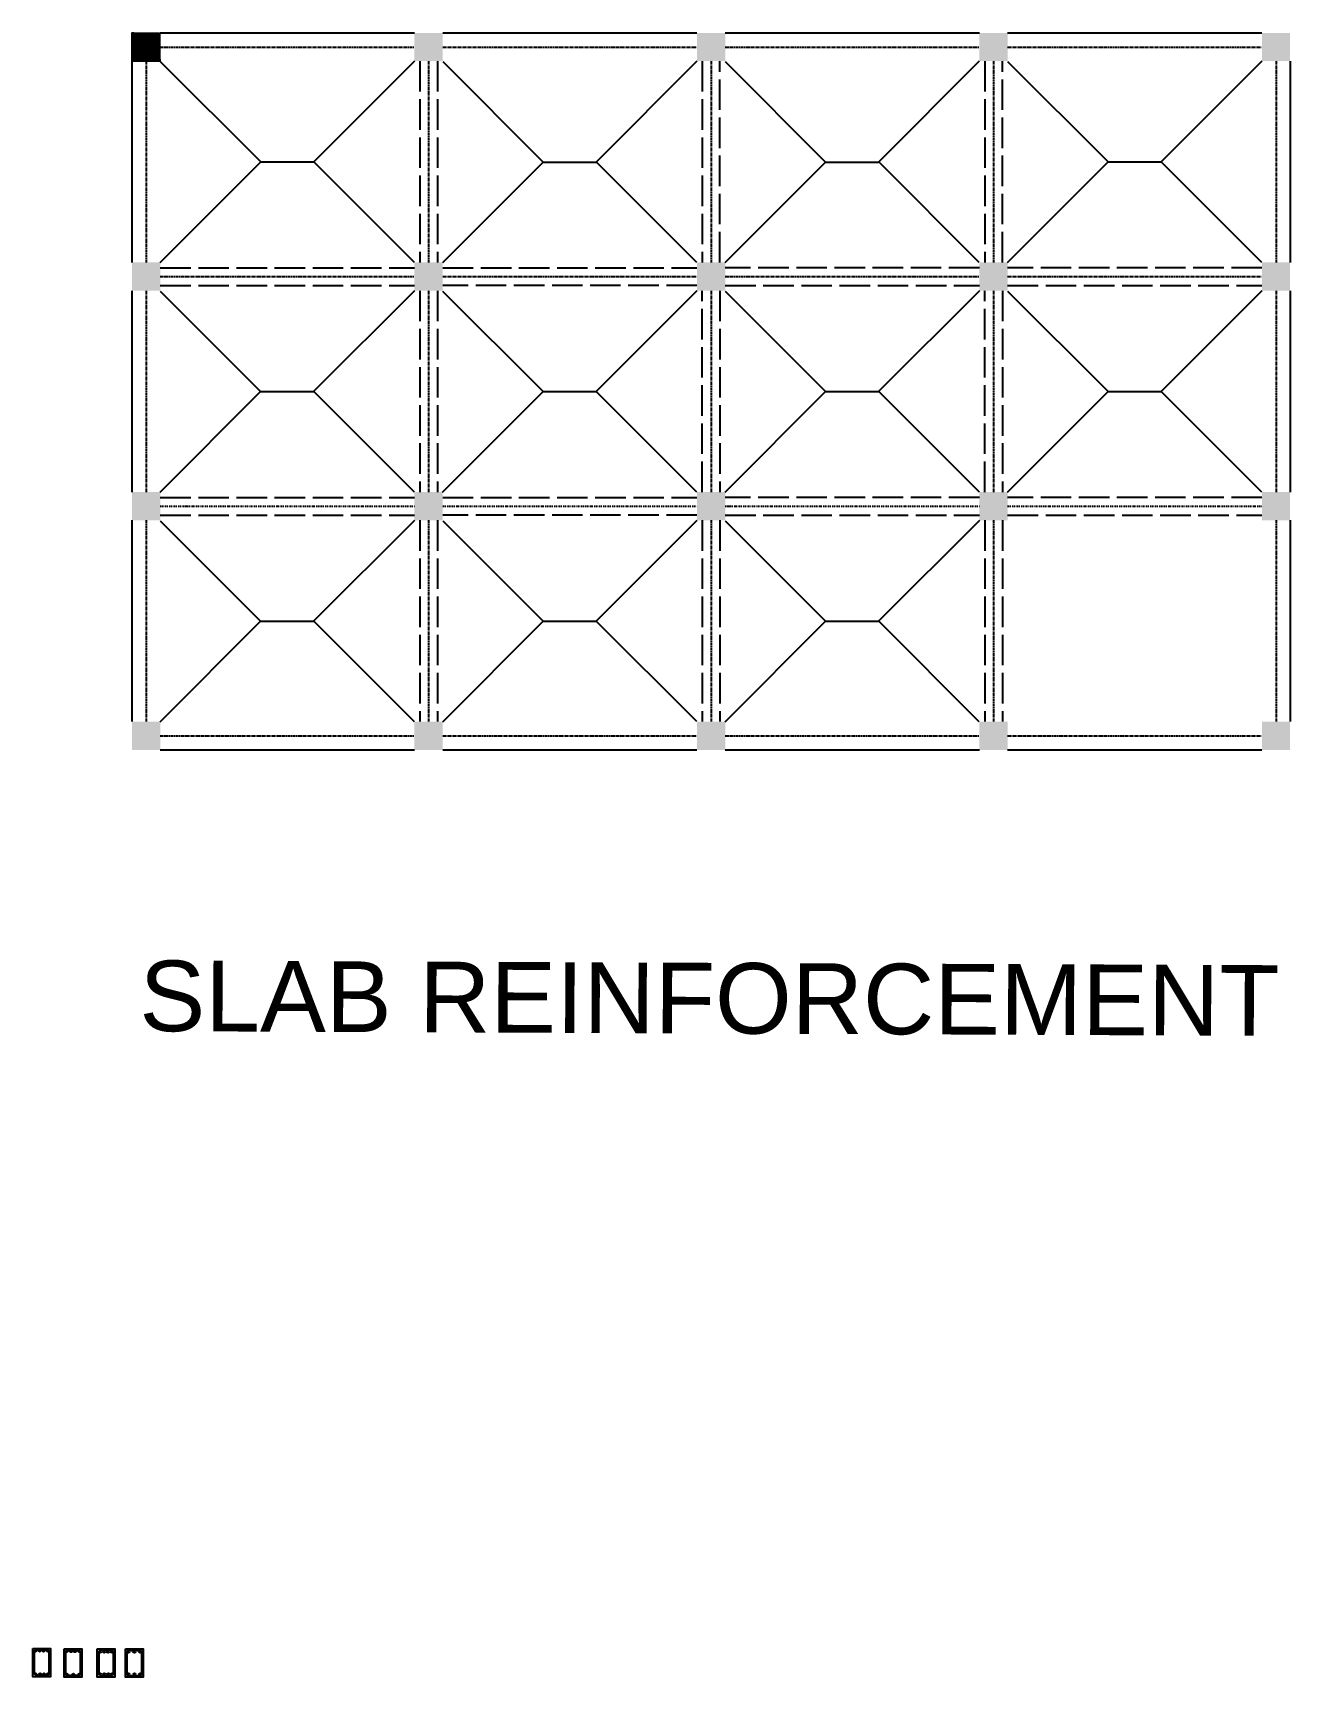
# Model space of a CAD drawing. Header units: inches. Extents: x -3102 to 105348, y -51805 to 114594.
# Drawn here: x 62762 to 80565, y 91319 to 114594 of the extents above; entities that cross this region are included whole.
import ezdxf

# ---------------------------------------------------------------- set-up
doc = ezdxf.new("R2010")
doc.units = ezdxf.units.IN
doc.header["$LTSCALE"] = 36
doc.header["$MEASUREMENT"] = 0
for name, pattern in [('ACAD_ISO02W100', [15, 12, -3]), ('BORDER', [1.75, 0.5, -0.25, 0.5, -0.25, 0, -0.25]), ('CENTER', [2, 1.25, -0.25, 0.25, -0.25])]:
    doc.linetypes.add(name, pattern=pattern)
doc.layers.get('0').update_dxf_attribs({"linetype": 'CENTER'})
for name, color, linetype in [('beam', 120, 'ACAD_ISO02W100'), ('dim', 51, 'Continuous'), ('row', 120, 'Continuous')]:
    doc.layers.add(name, color=color, linetype=linetype)
doc.styles.get("Standard").update_dxf_attribs({"font": 'arial.ttf', "height": 1})

msp = doc.modelspace()

# ---------------------------------------------------------------- hatches: boundary and pattern name
at = {"layer": 'dim', "lineweight": -3, "true_color": 0xcd2027}
h = msp.add_hatch(color=242, dxfattribs=at)
h.dxf.hatch_style = 1
h.paths.add_polyline_path([(64365, 114593.763), (64165, 114593.763), (64165, 114393.763), (64365, 114393.763)])
h.paths.add_polyline_path([(64565, 114593.763), (64365, 114593.763), (64365, 114393.763), (64565, 114393.763)])
h.paths.add_polyline_path([(64565, 114393.763), (64365, 114393.763), (64365, 114193.763), (64565, 114193.763)])
h.paths.add_polyline_path([(64365, 114393.763), (64165, 114393.763), (64165, 114193.763), (64365, 114193.763)])
at = {"layer": 'dim', "lineweight": -3}
h = msp.add_hatch(color=5, dxfattribs=at)
h.dxf.hatch_style = 1
h.paths.add_polyline_path([(64165, 114593.763), (64165, 114193.763), (64565, 114193.763), (64565, 114593.763)])
h.paths.add_polyline_path([(68565, 114593.763), (68165, 114593.763), (68165, 114193.763), (68565, 114193.763)])
h.paths.add_polyline_path([(72565, 114593.763), (72165, 114593.763), (72165, 114193.763), (72565, 114193.763)])
h.paths.add_polyline_path([(76165, 114593.763), (76165, 114193.763), (76565, 114193.763), (76565, 114593.763)])
h.paths.add_polyline_path([(80165, 114593.763), (80165, 114193.763), (80565, 114193.763), (80565, 114593.763)])
h.paths.add_polyline_path([(80565, 110943.763), (80565, 111343.763), (80165, 111343.763), (80165, 110943.763)])
h.paths.add_polyline_path([(76165, 110943.763), (76565, 110943.763), (76565, 111343.763), (76165, 111343.763)])
h.paths.add_polyline_path([(72165, 110943.763), (72565, 110943.763), (72565, 111343.763), (72165, 111343.763)])
h.paths.add_polyline_path([(68165, 110943.763), (68565, 110943.763), (68565, 111343.763), (68165, 111343.763)])
h.paths.add_polyline_path([(64165, 110943.763), (64565, 110943.763), (64565, 111343.763), (64165, 111343.763)])
h.paths.add_polyline_path([(64565, 108093.763), (64165, 108093.763), (64165, 107693.763), (64565, 107693.763)])
h.paths.add_polyline_path([(68565, 107693.763), (68565, 108093.763), (68165, 108093.763), (68165, 107693.763)])
h.paths.add_polyline_path([(72165, 108093.763), (72165, 107693.763), (72565, 107693.763), (72565, 108093.763)])
h.paths.add_polyline_path([(76565, 108093.763), (76165, 108093.763), (76165, 107693.763), (76565, 107693.763)])
h.paths.add_polyline_path([(80565, 107693.763), (80565, 108093.763), (80165, 108093.763), (80165, 107693.763)])
h.paths.add_polyline_path([(80165, 104843.763), (80165, 104443.763), (80565, 104443.763), (80565, 104843.763)])
h.paths.add_polyline_path([(76565, 104443.763), (76565, 104843.763), (76165, 104843.763), (76165, 104443.763)])
h.paths.add_polyline_path([(72165, 104843.763), (72165, 104443.763), (72565, 104443.763), (72565, 104843.763)])
h.paths.add_polyline_path([(68165, 104443.763), (68565, 104443.763), (68565, 104843.763), (68165, 104843.763)])
h.paths.add_polyline_path([(64165, 104443.763), (64565, 104443.763), (64565, 104843.763), (64165, 104843.763)])
at = {"layer": 'dim', "lineweight": -3, "true_color": 0xed1f24}
h = msp.add_hatch(dxfattribs=at)
h.set_pattern_fill('ANSI31', color=240)
h.set_pattern_definition([(45, (47806.5, 92584.76251), (-0.08838834765, 0.08838834765), [])])
h.paths.add_polyline_path([(64165, 114593.763), (64165, 114193.763), (64565, 114193.763), (64565, 114593.763)])
at = {"layer": 'dim', "linetype": 'CENTER', "lineweight": -3, "ltscale": 30, "true_color": 0xed1f24}
h = msp.add_hatch(color=240, dxfattribs=at)
h.dxf.hatch_style = 1
h.paths.add_polyline_path([(64165, 114193.763), (64565, 114193.763), (64565, 114593.763), (64165, 114593.763)])
at = {"layer": 'dim', "lineweight": -3}
h = msp.add_hatch(color=1, dxfattribs=at)
h.dxf.hatch_style = 1
h.paths.add_polyline_path([(72165, 114193.763), (72565, 114193.763), (72565, 114593.763), (72165, 114593.763)])
h.paths.add_polyline_path([(76165, 114193.763), (76565, 114193.763), (76565, 114593.763), (76165, 114593.763)])
h.paths.add_polyline_path([(80565, 114193.763), (80565, 114593.763), (80165, 114593.763), (80165, 114193.763)])
h.paths.add_polyline_path([(80565, 110943.763), (80565, 111343.763), (80165, 111343.763), (80165, 110943.763)])
h.paths.add_polyline_path([(80565, 107693.763), (80565, 108093.763), (80165, 108093.763), (80165, 107693.763)])
h.paths.add_polyline_path([(80565, 104443.763), (80565, 104843.763), (80165, 104843.763), (80165, 104443.763)])
h.paths.add_polyline_path([(76165, 104443.763), (76565, 104443.763), (76565, 104843.763), (76165, 104843.763)])
h.paths.add_polyline_path([(76165, 107693.763), (76565, 107693.763), (76565, 108093.763), (76165, 108093.763)])
h.paths.add_polyline_path([(76165, 111343.763), (76165, 110943.763), (76565, 110943.763), (76565, 111343.763)])
h.paths.add_polyline_path([(72165, 110943.763), (72565, 110943.763), (72565, 111343.763), (72165, 111343.763)])
h.paths.add_polyline_path([(72165, 107693.763), (72565, 107693.763), (72565, 108093.763), (72165, 108093.763)])
h.paths.add_polyline_path([(72565, 104843.763), (72165, 104843.763), (72165, 104443.763), (72565, 104443.763)])
h.paths.add_polyline_path([(68165, 107693.763), (68565, 107693.763), (68565, 108093.763), (68165, 108093.763)])
h.paths.add_polyline_path([(68565, 111343.763), (68165, 111343.763), (68165, 110943.763), (68565, 110943.763)])
h.paths.add_polyline_path([(64165, 110943.763), (64565, 110943.763), (64565, 111343.763), (64165, 111343.763)])
h.paths.add_polyline_path([(64165, 108093.763), (64165, 107693.763), (64565, 107693.763), (64565, 108093.763)])
h.paths.add_polyline_path([(64565, 104443.763), (64565, 104843.763), (64165, 104843.763), (64165, 104443.763)])
h.paths.add_polyline_path([(68565, 104443.763), (68565, 104843.763), (68165, 104843.763), (68165, 104443.763)])
h = msp.add_hatch(color=1, dxfattribs=at)
h.dxf.hatch_style = 1
h.paths.add_polyline_path([(68165, 114193.763), (68565, 114193.763), (68565, 114593.763), (68165, 114593.763)])

# ---------------------------------------------------------------- linework, layer by layer
at = {"lineweight": -3}
for p, q in [((64565, 114393.763), (68165, 114393.763)), ((68565, 114393.763), (72165, 114393.763)), ((72565, 114393.763), (76165, 114393.763)), ((76565, 114393.763), (80165, 114393.763)), ((64365, 114193.763), (64365, 111343.763)), ((68365, 114193.763), (68365, 111343.763)), ((72365, 114193.763), (72365, 111343.763)), ((76365, 114193.763), (76365, 111343.763)), ((80365, 114193.763), (80365, 111343.763)), ((64565, 111143.763), (68165, 111143.763)), ((68565, 111143.763), (72165, 111143.763)), ((72565, 111143.763), (76165, 111143.763)), ((76565, 111143.763), (80165, 111143.763)), ((64365, 110943.763), (64365, 108093.763)), ((68365, 110943.763), (68365, 108093.763)), ((72365, 110943.763), (72365, 108093.763)), ((76365, 110943.763), (76365, 108093.763)), ((80365, 110943.763), (80365, 108093.763)), ((64365, 107693.763), (64365, 104843.763)), ((68365, 107693.763), (68365, 104843.763)), ((72365, 107693.763), (72365, 104843.763)), ((76365, 107693.763), (76365, 104843.763)), ((80365, 107693.763), (80365, 104843.763)), ((64565, 104643.763), (68165, 104643.763)), ((68565, 104643.763), (72165, 104643.763)), ((72565, 104643.763), (76165, 104643.763)), ((76565, 104643.763), (80165, 104643.763))]:
    msp.add_line(p, q, dxfattribs=at)
at = {"linetype": 'BORDER', "lineweight": -3}
for p, q in [((64565, 107893.763), (68165, 107893.763)), ((68565, 107893.763), (72165, 107893.763)), ((72565, 107893.763), (76165, 107893.763)), ((76565, 107893.763), (80165, 107893.763))]:
    msp.add_line(p, q, dxfattribs=at)
at = {"linetype": 'Continuous'}
for p, q in [((62798.5, 91349.887), (62863.853, 91349.887)), ((62863.853, 91349.887), (62977.483, 91349.887)), ((63241.918, 91344.759), (63307.272, 91344.759)), ((63307.272, 91344.759), (63420.902, 91344.759)), ((63710.472, 91344.661), (63775.826, 91344.661)), ((63775.826, 91344.661), (63889.456, 91344.661)), ((64110.058, 91343.637), (64175.411, 91343.637)), ((64175.411, 91343.637), (64289.041, 91343.637))]:
    msp.add_line(p, q, dxfattribs=at)
for points in [[(62761.5, 91724.887), (63011.5, 91724.887), (63011.5, 91324.887), (62761.5, 91324.887)], [(63204.918, 91719.759), (63454.918, 91719.759), (63454.918, 91319.759), (63204.918, 91319.759)], [(63673.472, 91719.661), (63923.472, 91719.661), (63923.472, 91319.661), (63673.472, 91319.661)], [(64073.058, 91718.637), (64323.058, 91718.637), (64323.058, 91318.637), (64073.058, 91318.637)]]:
    msp.add_lwpolyline(points, close=True, dxfattribs=at)
for points in [[(62786.5, 91361.887), (62786.5, 91684.797)], [(62797.911, 91699.887), (62975.226, 91699.887)], [(62986.5, 91688.199), (62986.5, 91359.231)], [(63229.918, 91356.759), (63229.918, 91679.669)], [(63241.329, 91694.759), (63418.644, 91694.759)], [(63429.918, 91683.071), (63429.918, 91354.104)], [(63698.472, 91356.661), (63698.472, 91679.571)], [(63709.883, 91694.661), (63887.198, 91694.661)], [(63898.472, 91682.973), (63898.472, 91354.006)], [(64098.058, 91355.637), (64098.058, 91678.547)], [(64109.468, 91693.637), (64286.783, 91693.637)], [(64298.058, 91681.949), (64298.058, 91352.981)]]:
    msp.add_lwpolyline(points, dxfattribs=at)
for centre, radius in [((62798.396, 91688.121), 12), ((62858.16, 91687.394), 12), ((62912.78, 91687.394), 12), ((62974.504, 91687.909), 12), ((63241.814, 91682.994), 12), ((63301.579, 91682.266), 12), ((63356.199, 91682.266), 12), ((63417.922, 91682.781), 12), ((63714.508, 91678.642), 16), ((63771.357, 91678.498), 16), ((63825.557, 91678.611), 16), ((63882.597, 91678.55), 16), ((64114.051, 91677.648), 16), ((64198.438, 91677.741), 16), ((64282.108, 91677.663), 16), ((62798.5, 91361.887), 12), ((62798.5, 91361.887), 12), ((62798.5, 91361.887), 12), ((62863.695, 91361.855), 12), ((62918.598, 91361.964), 12), ((62974.437, 91361.494), 12), ((63241.918, 91356.759), 12), ((63335.262, 91356.363), 12), ((63417.856, 91356.366), 12), ((63713.868, 91360.564), 16), ((63771.806, 91360.659), 16), ((63830.895, 91360.665), 16), ((63882.488, 91360.277), 16), ((64113.846, 91359.765), 16), ((64200.364, 91359.709), 16), ((64281.963, 91359.44), 16)]:
    msp.add_circle(centre, radius, dxfattribs=at)
at = {"layer": 'beam', "lineweight": -3}
for p, q in [((68240, 114193.763), (68240, 111343.763)), ((68490, 114193.763), (68490, 111343.763)), ((72240, 114193.763), (72240, 111343.763)), ((72490, 111343.763), (72490, 114193.763)), ((76240, 114193.763), (76240, 111343.763)), ((76490, 111343.763), (76490, 114193.763)), ((64565, 111268.763), (68165, 111268.763)), ((68565, 111268.763), (72165, 111268.763)), ((76165, 111268.763), (72565, 111268.763)), ((80165, 111268.763), (76565, 111268.763)), ((64565, 111018.763), (68165, 111018.763)), ((68240, 110943.763), (68240, 108093.763)), ((68490, 110943.763), (68490, 108093.763)), ((72165, 111018.763), (68565, 111018.763)), ((72240, 108093.763), (72240, 110943.763)), ((72490, 110943.763), (72490, 108093.763)), ((72565, 111018.763), (76165, 111018.763)), ((76240, 108093.763), (76240, 110943.763)), ((76490, 110943.763), (76490, 108093.763)), ((76565, 111018.763), (80165, 111018.763)), ((64565, 108018.763), (68165, 108018.763)), ((68565, 108018.763), (72165, 108018.763)), ((76165, 108018.763), (72565, 108018.763)), ((80165, 108018.763), (76565, 108018.763)), ((64565, 107768.763), (68165, 107768.763)), ((72165, 107768.763), (68565, 107768.763)), ((72565, 107768.763), (76165, 107768.763)), ((76565, 107768.763), (80165, 107768.763)), ((68240, 107693.763), (68240, 104843.763)), ((68490, 107693.763), (68490, 104843.763)), ((72240, 107693.763), (72240, 104843.763)), ((72490, 107693.763), (72490, 104843.763)), ((76240, 107693.763), (76240, 104843.763)), ((76490, 107693.763), (76490, 104843.763))]:
    msp.add_line(p, q, dxfattribs=at)
at = {"layer": 'Defpoints', "linetype": 'Continuous', "lineweight": -2, "ltscale": 30}
for p, q in [((64565.065, 114189.194), (65987.642, 112766.617)), ((68164.5, 114193.342), (66737.774, 112766.617)), ((68564.691, 114188.537), (69987.268, 112765.96)), ((72164.126, 114192.685), (70737.401, 112765.96)), ((72564.452, 114188.2), (73987.029, 112765.623)), ((76163.887, 114192.348), (74737.161, 112765.623)), ((76565.068, 114189.011), (77987.645, 112766.434)), ((80164.503, 114193.159), (78737.778, 112766.434)), ((64564.927, 111343.902), (65987.642, 112766.617)), ((65987.642, 112766.617), (66737.774, 112766.617)), ((68164.368, 111343.941), (66739.733, 112768.575)), ((68564.553, 111343.245), (69987.268, 112765.96)), ((69987.268, 112765.96), (70737.401, 112765.96)), ((72163.994, 111343.283), (70739.359, 112767.918)), ((72564.314, 111342.908), (73987.029, 112765.623)), ((73987.029, 112765.623), (74737.161, 112765.623)), ((76163.755, 111342.947), (74739.12, 112767.582)), ((76564.93, 111343.719), (77987.645, 112766.434)), ((77987.645, 112766.434), (78737.778, 112766.434)), ((80164.371, 111343.758), (78739.736, 112768.392)), ((64564.414, 110938.269), (65986.991, 109515.693)), ((68163.849, 110942.418), (66737.123, 109515.693)), ((68563.923, 110938.308), (69986.5, 109515.731)), ((72163.358, 110942.457), (70736.632, 109515.731)), ((72564.842, 110939.223), (73987.418, 109516.646)), ((76164.276, 110943.371), (74737.551, 109516.646)), ((76564.826, 110938.418), (77987.403, 109515.842)), ((80164.261, 110942.567), (78737.536, 109515.842)), ((64564.276, 108092.977), (65986.991, 109515.693)), ((65986.991, 109515.693), (66737.123, 109515.693)), ((68163.717, 108093.016), (66739.082, 109517.651)), ((68563.785, 108093.016), (69986.5, 109515.731)), ((69986.5, 109515.731), (70736.632, 109515.731)), ((72163.226, 108093.055), (70738.591, 109517.69)), ((72564.703, 108093.931), (73987.418, 109516.646)), ((73987.418, 109516.646), (74737.551, 109516.646)), ((76164.144, 108093.969), (74739.509, 109518.604)), ((76564.688, 108093.126), (77987.403, 109515.842)), ((77987.403, 109515.842), (78737.536, 109515.842)), ((80164.129, 108093.165), (78739.494, 109517.8)), ((64564.508, 107688.515), (65987.085, 106265.938)), ((68163.942, 107692.663), (66737.217, 106265.938)), ((68565.125, 107688.876), (69987.702, 106266.299)), ((72164.56, 107693.025), (70737.835, 106266.299)), ((72564.592, 107688.542), (73987.169, 106265.965)), ((76164.027, 107692.69), (74737.302, 106265.965)), ((64564.37, 104843.223), (65987.085, 106265.938)), ((65987.085, 106265.938), (66737.217, 106265.938)), ((68163.81, 104843.262), (66739.175, 106267.897)), ((68564.987, 104843.584), (69987.702, 106266.299)), ((69987.702, 106266.299), (70737.835, 106266.299)), ((72164.428, 104843.623), (70739.793, 106268.258)), ((72564.454, 104843.25), (73987.169, 106265.965)), ((73987.169, 106265.965), (74737.302, 106265.965)), ((76163.895, 104843.289), (74739.26, 106267.923))]:
    msp.add_line(p, q, dxfattribs=at)
at = {"layer": 'row', "lineweight": -3}
for p, q in [((64565, 114593.763), (64565, 114593.763)), ((64565, 114593.763), (68165, 114593.763)), ((68565, 114593.763), (72165, 114593.763)), ((72565, 114593.763), (76165, 114593.763)), ((76565, 114593.763), (80165, 114593.763)), ((64165, 114193.763), (64165, 111343.763)), ((80565, 114193.763), (80565, 111343.763)), ((64165, 110943.763), (64165, 108093.763)), ((80565, 110943.763), (80565, 108093.763)), ((64165, 107693.763), (64165, 104843.763)), ((80565, 107693.763), (80565, 104843.763)), ((64565, 104443.763), (68165, 104443.763)), ((68565, 104443.763), (72165, 104443.763)), ((72565, 104443.763), (76165, 104443.763)), ((76565, 104443.763), (80165, 104443.763))]:
    msp.add_line(p, q, dxfattribs=at)

# ---------------------------------------------------------------- texts
at = {"layer": 'Defpoints', "lineweight": 0, "ltscale": 30}
msp.add_text('SLAB REINFORCEMENT', height=1000, rotation=359.758943, dxfattribs=at).set_placement((64268.983, 100463.617))

doc.saveas('drawing.dxf')
